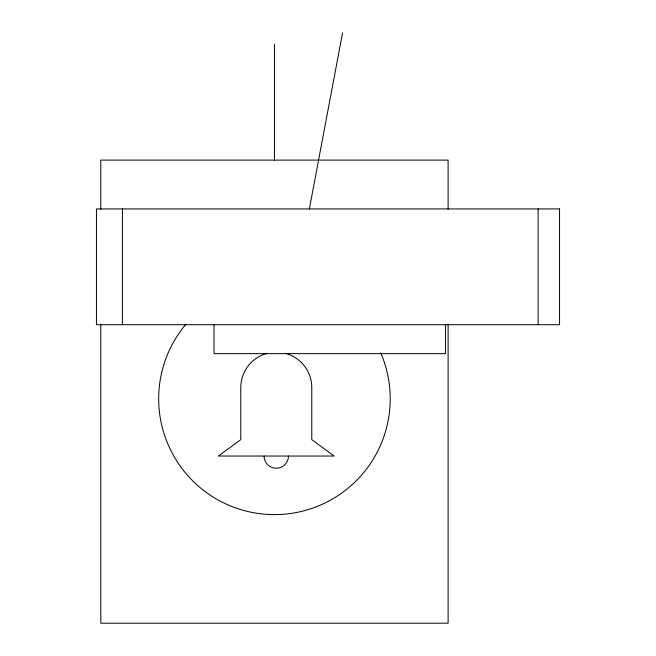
<?xml version="1.0" encoding="UTF-8"?>
<svg xmlns="http://www.w3.org/2000/svg" width="656" height="656" viewBox="0 0 656 656"><rect width="100%" height="100%" fill="white"/><g stroke="black" fill="none" stroke-linecap="round" stroke-linejoin="round"><path stroke-width="0.98" d="M309.345 209.043L342.571 32.8M538.125 208.928L538.125 324.704M448.114 209.28L448.114 160.105L100.794 160.105L100.794 209.28M448.114 324.031L448.114 623.2L100.794 623.2L100.794 324.031M445.547 324.704L445.547 353.65L214.02 353.65L214.02 324.704M274.454 44.329L274.454 160.105M122.41 208.928L122.41 324.704M380.718 352.887A115.776 115.776 0 0 1 336.167 496.789A115.776 115.776 0 0 1 187.132 474.854A115.776 115.776 0 0 1 185.935 324.212M288.476 456.043A12.202 12.202 0 0 1 276.283 468.245A12.202 12.202 0 0 1 264.081 456.043M267.09 353.33A35.498 35.498 0 0 0 240.785 387.614L240.785 439.643L218.391 456.043L334.166 456.043L311.78 439.643L311.78 387.614A35.498 35.498 0 0 0 285.467 353.33M559.552 208.928L96.448 208.928L96.448 324.704L559.552 324.704L559.552 208.928"/></g></svg>
